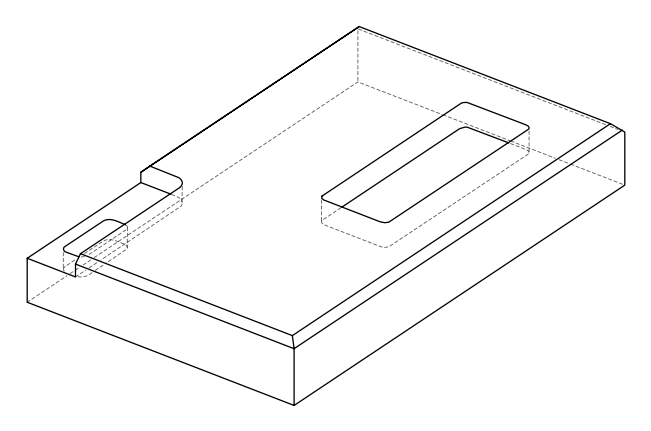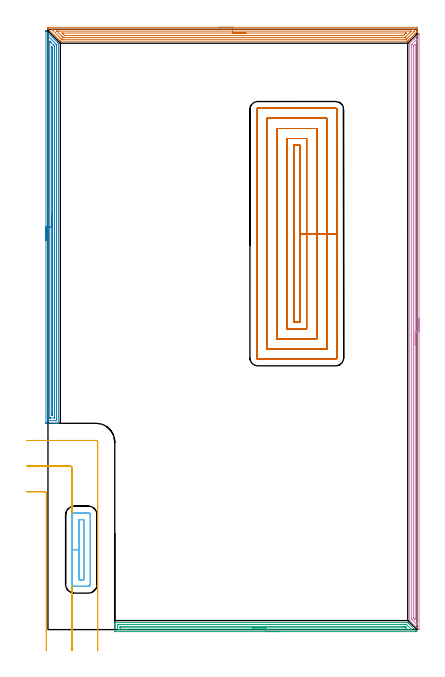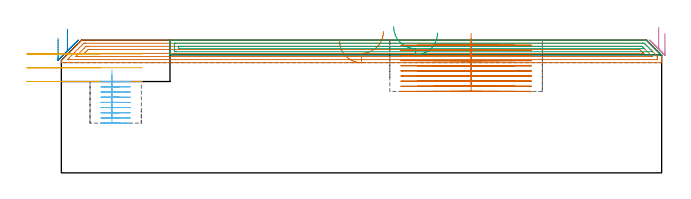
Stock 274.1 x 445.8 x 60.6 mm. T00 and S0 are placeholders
(PLAN: 7 operations, 2 tool changes, 81.6 min)
(1 AREA_MILL | FG_CHAMFER_SURFACE | UGT0205_001 | 8.8 min | 14546 mm3)
(2 AREA_MILL_1 | FG_CHAMFER_SURFACE_1 | UGT0205_001 | 9.37 min | 12311 mm3)
(3 AREA_MILL_2 | FG_CHAMFER_SURFACE_2 | UGT0205_001 | 5.48 min | 5134 mm3)
(4 AREA_MILL_3 | FG_CHAMFER_SURFACE_3 | UGT0205_001 | 10.65 min | 10310 mm3)
(5 MILL_CORNER_NOTCH_RECTANGULAR | CORNER_NOTCH_RECTANGULAR | UGT0201_109 | Follow Part, ap 6.35, ae 75% | 3.32 min | 142509 mm3)
(6 MILL_RECTANGULAR_POCKET | POCKET_RECTANGULAR_STRAIGHT | NXT0201_013 | Follow Part, ap 2.5, ae 75% | 5.01 min | 28025 mm3)
(7 MILL_RECTANGULAR_POCKET_1 | POCKET_RECTANGULAR_STRAIGHT_1 | NXT0201_013 | Follow Part, ap 2.5, ae 75% | 38.98 min | 319044 mm3)
(TOOL UGT0205_001 | Chamfer Mill 20 x 3 x 45 deg. | D20 FL50 Z2)
(TOOL UGT0201_109 | End Mill 25.4 mm | D25.4 FL25 Z2)
(TOOL NXT0201_013 | ENDMILL 10mm | D10 FL30 Z4)
(OP 1 AREA_MILL)
G17 G21 G94 G90
T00 M6
G54
G17 G0 G90 X127.05 Y447.3 S1061 M3
G43 Z70.6 H0
Z60.3
G94 G1 X127.088 Z59.428 F250.
X127.202 Z58.564
X127.391 Z57.712
X127.653 Z56.88
X127.987 Z56.074
X128.39 Z55.3
X128.858 Z54.564
X129.39 Z53.872
X129.979 Z53.229
X130.622 Z52.64
X131.314 Z52.109
X132.05 Z51.64
X132.824 Z51.237
X133.63 Z50.903
X134.462 Z50.641
X135.313 Z50.452
X136.178 Z50.338
X137.05 Z50.3
X273.503
X273.775 Y447.297 Z50.303
X274.097 Y447.291 Z50.306
X274.099 Y447.251 Z50.347
X274.1 Y445.208 Z52.387
Y444.342 Z53.258
Y443.901 Z53.698
X274.098 Y443.898 Z53.702
X273.662 Y443.461 Z54.136
X273.168 Y442.968 Z54.632
X272.788 Y442.587 Z55.01
X272.611 Y442.411 Z55.188
X272.449 Y442.249 Z55.35
X272.351 Y442.15 Z55.448
X272.314 Y442.113 Z55.485
X271.625 Y441.426 Z56.174
X271.477 Y441.276 Z56.321
X271.422 Y441.221 Z56.377
X270.802 Y440.602 Z56.998
X270.604 Y440.402 Z57.194
X269.978 Y439.778 Z57.821
X269.936 Y439.736 Z57.864
X269.73 Y439.529 Z58.067
X269.155 Y438.955 Z58.645
X269.044 Y438.843 Z58.755
X268.857 Y438.655 Z58.941
X268.331 Y438.131 Z59.469
X268.152 Y437.951 Z59.647
X267.984 Y437.781 Z59.813
X267.819 Y437.618 Z59.98
X267.706 Y437.505 Z60.093
X267.546 Y437.344 Z60.251
X267.26 Y437.062 Z60.537
X267.201 Y437.007 Z60.592
X266.368 Y437. Z60.6
X9.515
X9.206 Y436.999 Z60.583
X9.114 Y437.086 Z60.505
X8.887 Y437.313 Z60.287
X8.866 Y437.334 Z60.266
X7.981 Y438.218 Z59.379
X7.852 Y438.348 Z59.251
X0.03 Y446.168 Z51.429
X0.01 Y446.19 Z51.406
X0.001 Y446.418 Z51.177
X0. Y446.674 Z50.925
Y446.956 Z50.643
Y447.238 Z50.361
X0.01 Y447.295 Z50.304
X0.016 Y447.3 Z50.3
X137.05
Y445.886 Z51.714
X271.719 Y445.885 Z51.715
X271.921 Y445.884 Z51.716
X272.057 Y445.88 Z51.72
X272.085 Y445.879 Z51.721
X272.09 Y445.864 Z51.736
X272.094 Y445.84 Z51.76
X272.099 Y445.71 Z51.89
X272.097 Y445.208 Z52.392
X272.094 Y444.842 Z52.758
X272.074 Y444.334 Z53.266
X271.901 Y444.156 Z53.444
X271.719 Y443.97 Z53.63
X266.607 Y438.858 Z58.742
X266.368 Y438.621 Z58.979
X266.16 Y438.422 Z59.178
X265.476 Y438.416 Z59.184
X265.275 Y438.415 Z59.185
X11.099 Y438.414 Z59.186
X10.407 Y438.417 Z59.183
X10.309 Y438.419 Z59.181
X10.253 Y438.421 Z59.179
X10.199 Y438.462 Z59.138
X9.516 Y439.134 Z58.466
X3.442 Y445.208 Z52.392
X3.273 Y445.379 Z52.221
X2.788 Y445.879 Z51.721
X3.273 Y445.884 Z51.716
X3.474 Y445.885 Z51.715
X137.05 Y445.886 Z51.714
Y444.472 Z53.128
X269.184 Y444.471 Z53.129
X269.463 Y444.468 Z53.132
X269.649 Y444.464 Z53.136
X269.749 Y444.459 Z53.141
X269.725 Y444.433 Z53.167
X269.632 Y444.334 Z53.266
X269.342 Y444.042 Z53.558
X269.044 Y443.743 Z53.857
X265.37 Y440.07 Z57.53
X265.262 Y439.966 Z57.634
X265.127 Y439.838 Z57.762
X264.864 Y439.832 Z57.768
X264.723 Y439.829 Z57.771
X259.945 Y439.828 Z57.772
X12.191 Y439.829 Z57.771
X11.435 Y439.833 Z57.767
X11.299 Y439.836 Z57.764
X11.264 Y439.848 Z57.752
X11.221 Y439.886 Z57.714
X11.137 Y439.966 Z57.634
X10.407 Y440.692 Z56.908
X6.766 Y444.334 Z53.266
X6.696 Y444.409 Z53.191
X6.655 Y444.456 Z53.144
X6.65 Y444.467 Z53.133
X6.655 Y444.468 Z53.132
X6.702 Y444.47 Z53.13
X6.84 Y444.471 Z53.129
X7.592 Y444.472 Z53.128
X137.05
Y443.057 Z54.543
X265.476
X265.89 Y443.055 Z54.545
X265.892 Y443.053 Z54.547
X265.893 Y443.052 Z54.548
X265.643 Y442.794 Z54.806
X265.476 Y442.625 Z54.975
X264.564 Y441.713 Z55.887
X264.128 Y441.287 Z56.313
X264.098 Y441.259 Z56.341
X264.051 Y441.25 Z56.35
X263.933 Y441.247 Z56.353
X263.693 Y441.244 Z56.356
X263.281 Y441.243 Z56.357
X262.801
X13.083
X12.67 Y441.244 Z56.356
X12.431 Y441.247 Z56.353
X12.316 Y441.25 Z56.35
X12.191 Y441.365 Z56.235
X11.838 Y441.713 Z55.887
X11.299 Y442.25 Z55.35
X10.962 Y442.587 Z55.013
X10.64 Y442.912 Z54.688
X10.553 Y443.004 Z54.596
X10.51 Y443.05 Z54.55
X10.532 Y443.052 Z54.548
X10.659 Y443.055 Z54.545
X10.82 Y443.057 Z54.543
X137.05
X137.922 Z54.581
X138.786 Z54.695
X139.638 Z54.883
X140.47 Z55.146
X141.276 Z55.48
X142.05 Z55.882
X142.786 Z56.351
X143.478 Z56.882
X144.121 Z57.472
X144.71 Z58.115
X145.241 Z58.807
X145.71 Z59.543
X146.113 Z60.316
X146.447 Z61.122
X146.709 Z61.954
X146.898 Z62.806
X147.012 Z63.671
X147.05 Z64.543
G0 Z70.6
M5
M2
(OP 2 AREA_MILL_1)
G17 G21 G94 G90
T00 M6
G54
G17 G0 G90 X-1.5 Y288.95 S1061 M3
G43 Z70.6 H0
Z61.4
G94 G1 Y288.988 Z60.528 F250.
Y289.102 Z59.664
Y289.291 Z58.812
Y289.553 Z57.98
Y289.887 Z57.174
Y290.29 Z56.4
Y290.758 Z55.664
Y291.289 Z54.972
Y291.879 Z54.329
Y292.522 Z53.74
Y293.214 Z53.208
Y293.95 Z52.74
Y294.724 Z52.337
Y295.53 Z52.003
Y296.362 Z51.741
Y297.213 Z51.552
Y298.078 Z51.438
Y298.95 Z51.4
Y444.574
X-1.495 Y444.68 Z51.403
X-1.494 Y444.682 Z51.404
X-1.479 Y444.68 Z51.419
X-0.048 Y443.248 Z52.852
X7.154 Y436.047 Z60.053
X7.432 Y435.768 Z60.332
X7.702 Y435.488 Z60.598
X7.7 Y435.177 Z60.6
Y153.368
X7.697 Y153.21 Z60.588
X7.648 Y153.207 Z60.54
X7.255 Y153.2 Z60.155
X6.892 Z59.792
X6.22 Z59.115
X4.992 Z57.889
X4.437 Z57.331
X3.823 Z56.718
X-1.189 Z51.709
X-1.492 Y153.21 Z51.406
X-1.499 Y153.512 Z51.399
Y153.526
X-1.5 Y298.95 Z51.4
X-0.086 Z52.814
X-0.085 Y440.578 Z52.815
X-0.084 Y440.645 Z52.816
X-0.079 Y440.777 Z52.821
X-0.074 Y440.814 Z52.826
X-0.058 Y440.801 Z52.842
X-0.019 Y440.766 Z52.881
X0.238 Y440.512 Z53.138
X5.596 Y435.153 Z58.496
X6.22 Y434.519 Z59.12
X6.279 Y434.454 Z59.179
X6.283 Y434.326 Z59.183
X6.285 Y434.26 Z59.185
Y155.469
X6.283 Y155.336 Z59.183
X6.279 Y155.249 Z59.179
X6.276 Y155.208 Z59.176
X6.269 Y155.207 Z59.169
X6.22 Y155.204 Z59.12
X5.728 Y155.2 Z58.628
X0.38 Y155.201 Z53.28
X-0.019 Y155.208 Z52.881
X-0.07 Y155.21 Z52.83
X-0.079 Y155.402 Z52.821
X-0.084 Y155.535 Z52.816
X-0.085 Y155.601 Z52.815
X-0.086 Y155.668 Z52.814
Y298.95
X1.328 Z54.228
X1.329 Y436.047 Z54.229
X1.33 Y436.481 Z54.23
X1.334 Y436.94 Z54.234
X1.335 Y436.952 Z54.235
X1.356 Y436.94 Z54.256
X1.763 Y436.537 Z54.663
X4.437 Y433.863 Z57.337
X4.684 Y433.613 Z57.584
X4.806 Y433.486 Z57.706
X4.864 Y433.424 Z57.764
X4.866 Y433.367 Z57.766
X4.87 Y432.933 Z57.77
X4.871 Y432.474 Z57.771
Y432.039
Y157.845
X4.87 Y157.388 Z57.77
X4.868 Y157.279 Z57.768
X4.865 Y157.227 Z57.765
X4.86 Y157.21 Z57.76
X4.811 Y157.207 Z57.711
X4.623 Y157.201 Z57.523
X1.576 Z54.476
X1.451 Y157.203 Z54.351
X1.352 Y157.21 Z54.252
X1.334 Y157.213 Z54.234
X1.332 Y157.219 Z54.232
X1.33 Y157.243 Z54.23
X1.329 Y157.388 Z54.229
X1.328 Y298.95 Z54.228
X2.743 Z55.643
Y432.823
X2.745 Y432.998 Z55.645
X2.747 Y433.084 Z55.647
X2.748 Y433.09 Z55.648
X2.759 Y433.083 Z55.659
X2.794 Y433.052 Z55.694
X3.367 Y432.474 Z56.267
X3.45 Y432.381 Z56.35
X3.457 Y431.67 Z56.357
Y431.581
Y160.067
X3.455 Y159.351 Z56.355
X3.454 Y159.266 Z56.354
X3.451 Y159.22 Z56.351
X3.414 Y159.21 Z56.314
X3.31 Y159.206 Z56.21
X3.1 Y159.204 Z56.
X2.89 Y159.206 Z55.79
X2.786 Y159.21 Z55.686
X2.749 Y159.22 Z55.649
X2.743 Y160.067 Z55.643
Y298.95
Y299.821 Z55.681
Y300.686 Z55.795
Y301.538 Z55.983
Y302.37 Z56.246
Y303.176 Z56.58
Y303.95 Z56.982
Y304.686 Z57.451
Y305.378 Z57.982
Y306.021 Z58.572
Y306.61 Z59.215
Y307.141 Z59.907
Y307.61 Z60.643
Y308.013 Z61.416
Y308.347 Z62.222
Y308.609 Z63.054
Y308.798 Z63.906
Y308.912 Z64.771
Y308.95 Z65.643
G0 Z70.6
M5
M2
(OP 3 AREA_MILL_2)
G17 G21 G94 G90
T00 M6
G54
G17 G0 G90 X171.75 Y-1.5 S1061 M3
G43 Z70.6 H0
Z63.9
G94 G1 X171.712 Z63.028 F250.
X171.598 Z62.164
X171.409 Z61.312
X171.147 Z60.48
X170.813 Z59.674
X170.41 Z58.9
X169.942 Z58.164
X169.41 Z57.472
X168.821 Z56.829
X168.178 Z56.24
X167.486 Z55.708
X166.75 Z55.24
X165.976 Z54.837
X165.17 Z54.503
X164.338 Z54.241
X163.487 Z54.052
X162.622 Z53.938
X161.75 Z53.9
X50.204
X49.603 Y-1.498 Z53.898
X49.601 Y-1.497 Z53.899
X49.6 Y-1.495 Z53.901
Y1.415 Z56.809
Y2.848 Z58.244
Y4.027 Z59.422
Y4.644 Z60.043
Y4.986 Z60.385
X49.602 Y5.094 Z60.486
X49.61 Y5.197 Z60.588
X49.758 Y5.2 Z60.6
X267.049
X267.195 Y5.197 Z60.589
X267.269 Y5.133 Z60.529
X267.495 Y4.905 Z60.304
X273.463 Y-1.062 Z54.336
X273.6 Y-1.198 Z54.198
X273.742 Y-1.341 Z54.057
X273.892 Y-1.491 Z53.906
X273.896 Y-1.498 Z53.899
Y-1.499
X273.828 Y-1.5 Z53.9
X273.742
X161.75
Y-0.086 Z55.314
X52.634
X51.989 Y-0.085 Z55.315
X51.738 Y-0.082 Z55.318
X51.644 Y-0.079 Z55.321
X51.609 Y-0.073 Z55.327
X51.607 Y-0.054 Z55.346
X51.602 Y0.051 Z55.451
X51.6 Y0.544 Z55.944
Y0.923 Z56.323
Y3.156 Z58.556
X51.601 Y3.535 Z58.935
X51.604 Y3.662 Z59.062
X51.61 Y3.762 Z59.162
X51.615 Y3.78 Z59.18
X51.627 Y3.781 Z59.181
X51.667 Y3.783 Z59.183
X51.989 Y3.785 Z59.185
X52.236 Y3.786 Z59.186
X265.264 Y3.785 Z59.185
X265.513 Y3.784 Z59.184
X266.157 Y3.779 Z59.179
X266.791 Y3.156 Z58.556
X267.049 Y2.9 Z58.3
X269.406 Y0.544 Z55.944
X269.726 Y0.222 Z55.622
X269.996 Y-0.058 Z55.342
X270.015 Y-0.08 Z55.32
X269.987 Y-0.081 Z55.319
X269.901 Y-0.084 Z55.316
X269.726 Y-0.085 Z55.315
X269.479 Y-0.086 Z55.314
X161.75
Y1.328 Z56.728
X53.774 Y1.329 Z56.729
X53.686 Y1.332 Z56.732
X53.629 Y1.335 Z56.735
X53.609 Y1.342 Z56.742
X53.606 Y1.359 Z56.759
X53.602 Y1.415 Z56.815
X53.601 Y1.584 Z56.984
X53.608 Y2.285 Z57.685
X53.61 Y2.364 Z57.764
X53.689 Y2.368 Z57.768
X53.774 Y2.37 Z57.77
X54.578 Y2.371 Z57.771
X264.46
X264.637 Y2.37 Z57.77
X264.989 Y2.364 Z57.764
X265.133 Y2.356 Z57.756
X265.16 Y2.334 Z57.734
X265.214 Y2.285 Z57.685
X265.264 Y2.236 Z57.636
X266.085 Y1.415 Z56.815
X266.157 Y1.341 Z56.741
X266.158 Y1.331 Z56.731
X266.157
X265.353 Y1.329 Z56.729
X265.264 Y1.328 Z56.728
X161.75
X160.878 Z56.767
X160.014 Z56.88
X159.162 Z57.069
X158.33 Z57.332
X157.524 Z57.665
X156.75 Z58.068
X156.014 Z58.537
X155.322 Z59.068
X154.679 Z59.657
X154.09 Z60.301
X153.558 Z60.993
X153.09 Z61.728
X152.687 Z62.502
X152.353 Z63.308
X152.091 Z64.14
X151.902 Z64.992
X151.788 Z65.857
X151.75 Z66.728
G0 Z70.6
M5
M2
(OP 4 AREA_MILL_3)
G17 G21 G94 G90
T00 M6
G54
G17 G0 G90 X275.6 Y231.2 S1061 M3
G43 Z70.6 H0
Z63.7
G94 G1 Y231.162 Z62.828 F250.
Y231.048 Z61.964
Y230.86 Z61.112
Y230.597 Z60.28
Y230.263 Z59.474
Y229.861 Z58.7
Y229.392 Z57.964
Y228.861 Z57.272
Y228.271 Z56.629
Y227.628 Z56.04
Y226.936 Z55.508
Y226.2 Z55.04
Y225.427 Z54.637
Y224.621 Z54.303
Y223.789 Z54.041
Y222.937 Z53.852
Y222.072 Z53.738
Y221.2 Z53.7
Y0.07
X275.597 Y0.001 Z53.697
X275.524 Z53.769
X275.434 Y0.002 Z53.859
X275.399 Y0.01 Z53.894
X275.277 Y0.122 Z54.021
X275.227 Y0.173 Z54.073
X268.82 Y6.58 Z60.478
X268.704 Y6.705 Z60.589
X268.7 Y6.865 Z60.6
Y434.641
X268.707 Y435.501 Z60.593
X268.736 Y435.534 Z60.563
X269.082 Y435.883 Z60.215
X271.274 Y438.076 Z58.022
X271.413 Y438.214 Z57.885
X271.57 Y438.371 Z57.728
X271.712 Y438.514 Z57.584
X271.859 Y438.66 Z57.439
X272. Y438.801 Z57.298
X272.15 Y438.952 Z57.145
X272.638 Y439.439 Z56.661
X272.901 Y439.702 Z56.397
X273.027 Y439.828 Z56.27
X273.374 Y440.174 Z55.926
X273.566 Y440.366 Z55.733
X273.794 Y440.595 Z55.504
X273.903 Y440.705 Z55.393
X274.341 Y441.142 Z54.958
X274.78 Y441.581 Z54.517
X274.986 Y441.786 Z54.314
X275.035 Y441.835 Z54.265
X275.515 Y442.315 Z53.784
X275.582 Y442.381 Z53.716
X275.594 Y442.384 Z53.704
X275.599 Y442.381 Z53.699
X275.6 Y221.2 Z53.7
X274.186 Z55.114
Y4.186
X274.185 Y3.906 Z55.115
X274.183 Y3.766 Z55.117
X274.18 Y3.698 Z55.12
X274.178 Y3.683 Z55.122
X274.156 Y3.704 Z55.144
X273.664 Y4.186 Z55.636
X270.985 Y6.865 Z58.315
X270.835 Y7.019 Z58.465
X270.121 Y7.758 Z59.179
X270.115 Y8.492 Z59.185
Y8.652
X270.114 Y432.855 Z59.186
X270.116 Y433.589 Z59.184
X270.117 Y433.748 Z59.183
X270.129 Y434.468 Z59.171
X270.295 Y434.641 Z59.005
X270.566 Y434.916 Z58.734
X270.835 Y435.186 Z58.465
X273.465 Y437.815 Z55.835
X273.863 Y438.214 Z55.437
X273.963 Y438.311 Z55.337
X274.108 Y438.451 Z55.192
X274.171 Y438.51 Z55.129
X274.179 Y438.379 Z55.121
X274.183 Y438.214 Z55.117
X274.185 Y438.039 Z55.115
X274.186 Y221.2 Z55.114
X272.772 Z56.528
X272.771 Y8.465 Z56.529
X272.766 Y7.758 Z56.534
X272.764 Y7.579 Z56.536
X272.588 Y7.72 Z56.712
X272.543 Y7.758 Z56.757
X271.712 Y8.589 Z57.588
X271.651 Y8.652 Z57.649
X271.59 Y8.723 Z57.71
X271.535 Y8.796 Z57.765
X271.533 Y8.833 Z57.767
X271.529 Y9.545 Z57.771
Y9.731
Y433.041
X271.532 Y433.229 Z57.768
X271.535 Y433.353 Z57.765
X271.541 Y433.43 Z57.759
X271.566 Y433.458 Z57.734
X271.712 Y433.611 Z57.588
X272.664 Y434.564 Z56.636
X272.742 Y434.641 Z56.558
X272.755 Y434.648 Z56.545
X272.765 Y434.651 Z56.535
X272.766 Y434.641 Z56.534
X272.77 Y434.519 Z56.53
X272.771 Y434.455 Z56.529
X272.772 Y221.2 Z56.528
Y220.329 Z56.567
Y219.464 Z56.68
Y218.612 Z56.869
Y217.78 Z57.132
Y216.974 Z57.465
Y216.2 Z57.868
Y215.465 Z58.337
Y214.772 Z58.868
Y214.129 Z59.457
Y213.54 Z60.101
Y213.009 Z60.793
Y212.54 Z61.528
Y212.137 Z62.302
Y211.803 Z63.108
Y211.541 Z63.94
Y211.352 Z64.792
Y211.238 Z65.657
Y211.2 Z66.528
G0 Z70.6
M5
M2
(OP 5 MILL_CORNER_NOTCH_RECTANGULAR)
G17 G21 G94 G90
T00 M6
G54
G17 G0 G90 X-1.2 Y-15.643 S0 M3
G43 Z70.6 H0
Z54.3
G94 G1 Y-12.643 F250.
Y101.136 F500.
G3 X-2.464 Y102.4 R1.27
G1 X-12.7
X-15.7 F250.
G0 Z70.6
X17.85 Y-15.7
Z54.3
G1 Y-12.7
Y120.186 F500.
G3 X16.586 Y121.45 R1.27
G1 X-12.7
X-15.7 F250.
G0 Z70.6
X36.9 Y-15.7
Z54.3
G1 Y-12.7
Y139.236 F500.
G3 X35.636 Y140.5 R1.27
G1 X-12.7
X-15.7 F250.
G0 Z70.6
X-1.2 Y-15.643
Z48.
G1 Y-12.643
Y101.136 F500.
G3 X-2.464 Y102.4 R1.27
G1 X-12.7
X-15.7 F250.
G0 Z70.6
X17.85 Y-15.7
Z48.
G1 Y-12.7
Y120.186 F500.
G3 X16.586 Y121.45 R1.27
G1 X-12.7
X-15.7 F250.
G0 Z70.6
X36.9 Y-15.7
Z48.
G1 Y-12.7
Y139.236 F500.
G3 X35.636 Y140.5 R1.27
G1 X-12.7
X-15.7 F250.
G0 Z70.6
X-1.2 Y-15.643
Z41.7
G1 Y-12.643
Y101.136 F500.
G3 X-2.464 Y102.4 R1.27
G1 X-12.7
X-15.7 F250.
G0 Z70.6
X17.85 Y-15.7
Z41.7
G1 Y-12.7
Y120.186 F500.
G3 X16.586 Y121.45 R1.27
G1 X-12.7
X-15.7 F250.
G0 Z70.6
X36.9 Y-15.7
Z41.7
G1 Y-12.7
Y139.236 F500.
G3 X35.636 Y140.5 R1.27
G1 X-12.7
X-15.7 F250.
G0 Z70.6
M5
M2
(OP 6 MILL_RECTANGULAR_POCKET)
G17 G21 G94 G90
T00 M6
G54
G17 G0 G90 X23.1 Y79.436 S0 M3
G43 Z70.6 H0
Z47.019
G94 G1 Y59.4 Z41.65 F250.
Y37.1 F500.
X26.5
Y81.7
X23.1
Y59.4
X18.1
Y33.7
G3 X19.7 Y32.1 R1.6
G1 X29.9
G3 X31.5 Y33.7 R1.6
G1 Y85.1
G3 X29.9 Y86.7 R1.6
G1 X19.7
G3 X18.1 Y85.1 R1.6
G1 Y59.4
Y58.4
G0 X23.1 Y79.436 Z44.65
G1 Y59.4 Z39.281 F250.
Y37.1 F500.
X26.5
Y81.7
X23.1
Y59.4
X18.1
Y33.7
G3 X19.7 Y32.1 R1.6
G1 X29.9
G3 X31.5 Y33.7 R1.6
G1 Y85.1
G3 X29.9 Y86.7 R1.6
G1 X19.7
G3 X18.1 Y85.1 R1.6
G1 Y59.4
Y58.4
G0 X23.1 Y79.436 Z42.281
G1 Y59.4 Z36.912 F250.
Y37.1 F500.
X26.5
Y81.7
X23.1
Y59.4
X18.1
Y33.7
G3 X19.7 Y32.1 R1.6
G1 X29.9
G3 X31.5 Y33.7 R1.6
G1 Y85.1
G3 X29.9 Y86.7 R1.6
G1 X19.7
G3 X18.1 Y85.1 R1.6
G1 Y59.4
Y58.4
G0 X23.1 Y79.436 Z39.912
G1 Y59.4 Z34.544 F250.
Y37.1 F500.
X26.5
Y81.7
X23.1
Y59.4
X18.1
Y33.7
G3 X19.7 Y32.1 R1.6
G1 X29.9
G3 X31.5 Y33.7 R1.6
G1 Y85.1
G3 X29.9 Y86.7 R1.6
G1 X19.7
G3 X18.1 Y85.1 R1.6
G1 Y59.4
Y58.4
G0 X23.1 Y79.436 Z37.544
G1 Y59.4 Z32.175 F250.
Y37.1 F500.
X26.5
Y81.7
X23.1
Y59.4
X18.1
Y33.7
G3 X19.7 Y32.1 R1.6
G1 X29.9
G3 X31.5 Y33.7 R1.6
G1 Y85.1
G3 X29.9 Y86.7 R1.6
G1 X19.7
G3 X18.1 Y85.1 R1.6
G1 Y59.4
Y58.4
G0 X23.1 Y79.436 Z35.175
G1 Y59.4 Z29.806 F250.
Y37.1 F500.
X26.5
Y81.7
X23.1
Y59.4
X18.1
Y33.7
G3 X19.7 Y32.1 R1.6
G1 X29.9
G3 X31.5 Y33.7 R1.6
G1 Y85.1
G3 X29.9 Y86.7 R1.6
G1 X19.7
G3 X18.1 Y85.1 R1.6
G1 Y59.4
Y58.4
G0 X23.1 Y79.436 Z32.806
G1 Y59.4 Z27.437 F250.
Y37.1 F500.
X26.5
Y81.7
X23.1
Y59.4
X18.1
Y33.7
G3 X19.7 Y32.1 R1.6
G1 X29.9
G3 X31.5 Y33.7 R1.6
G1 Y85.1
G3 X29.9 Y86.7 R1.6
G1 X19.7
G3 X18.1 Y85.1 R1.6
G1 Y59.4
Y58.4
G0 X23.1 Y79.436 Z30.437
G1 Y59.4 Z25.069 F250.
Y37.1 F500.
X26.5
Y81.7
X23.1
Y59.4
X18.1
Y33.7
G3 X19.7 Y32.1 R1.6
G1 X29.9
G3 X31.5 Y33.7 R1.6
G1 Y85.1
G3 X29.9 Y86.7 R1.6
G1 X19.7
G3 X18.1 Y85.1 R1.6
G1 Y59.4
Y58.4
G0 X23.1 Y79.436 Z28.069
G1 Y59.4 Z22.7 F250.
Y37.1 F500.
X26.5
Y81.7
X23.1
Y59.4
X18.1
Y33.7
G3 X19.7 Y32.1 R1.6
G1 X29.9
G3 X31.5 Y33.7 R1.6
G1 Y85.1
G3 X29.9 Y86.7 R1.6
G1 X19.7
G3 X18.1 Y85.1 R1.6
G1 Y59.4
Y58.4
G0 Z70.6
M5
M2
(OP 7 MILL_RECTANGULAR_POCKET_1)
G17 G21 G94 G90
T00 M6
G54
G17 G0 G90 X187.1 Y274.121 S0 M3
G43 Z70.6 H0
Z63.6
G94 G1 Y294.05 Z58.26 F250.
Y359.7 F500.
X182.5
Y228.4
X187.1
Y294.05
X192.1
Y364.7
X177.5
Y223.4
X192.1
Y294.05
X199.6
Y372.2
X170.
Y215.9
X199.6
Y294.05
X207.1
Y379.7
X162.5
Y208.4
X207.1
Y294.05
X214.6
Y386.3
G3 X213.7 Y387.2 R0.9
G1 X155.9
G3 X155. Y386.3 R0.9
G1 Y201.8
G3 X155.9 Y200.9 R0.9
G1 X213.7
G3 X214.6 Y201.8 R0.9
G1 Y294.05
Y295.05
G0 X187.1 Y274.121 Z61.26
G1 Y294.05 Z55.92 F250.
Y359.7 F500.
X182.5
Y228.4
X187.1
Y294.05
X192.1
Y364.7
X177.5
Y223.4
X192.1
Y294.05
X199.6
Y372.2
X170.
Y215.9
X199.6
Y294.05
X207.1
Y379.7
X162.5
Y208.4
X207.1
Y294.05
X214.6
Y386.3
G3 X213.7 Y387.2 R0.9
G1 X155.9
G3 X155. Y386.3 R0.9
G1 Y201.8
G3 X155.9 Y200.9 R0.9
G1 X213.7
G3 X214.6 Y201.8 R0.9
G1 Y294.05
Y295.05
G0 X187.1 Y274.121 Z58.92
G1 Y294.05 Z53.58 F250.
Y359.7 F500.
X182.5
Y228.4
X187.1
Y294.05
X192.1
Y364.7
X177.5
Y223.4
X192.1
Y294.05
X199.6
Y372.2
X170.
Y215.9
X199.6
Y294.05
X207.1
Y379.7
X162.5
Y208.4
X207.1
Y294.05
X214.6
Y386.3
G3 X213.7 Y387.2 R0.9
G1 X155.9
G3 X155. Y386.3 R0.9
G1 Y201.8
G3 X155.9 Y200.9 R0.9
G1 X213.7
G3 X214.6 Y201.8 R0.9
G1 Y294.05
Y295.05
G0 X187.1 Y274.121 Z56.58
G1 Y294.05 Z51.24 F250.
Y359.7 F500.
X182.5
Y228.4
X187.1
Y294.05
X192.1
Y364.7
X177.5
Y223.4
X192.1
Y294.05
X199.6
Y372.2
X170.
Y215.9
X199.6
Y294.05
X207.1
Y379.7
X162.5
Y208.4
X207.1
Y294.05
X214.6
Y386.3
G3 X213.7 Y387.2 R0.9
G1 X155.9
G3 X155. Y386.3 R0.9
G1 Y201.8
G3 X155.9 Y200.9 R0.9
G1 X213.7
G3 X214.6 Y201.8 R0.9
G1 Y294.05
Y295.05
G0 X187.1 Y274.121 Z54.24
G1 Y294.05 Z48.9 F250.
Y359.7 F500.
X182.5
Y228.4
X187.1
Y294.05
X192.1
Y364.7
X177.5
Y223.4
X192.1
Y294.05
X199.6
Y372.2
X170.
Y215.9
X199.6
Y294.05
X207.1
Y379.7
X162.5
Y208.4
X207.1
Y294.05
X214.6
Y386.3
G3 X213.7 Y387.2 R0.9
G1 X155.9
G3 X155. Y386.3 R0.9
G1 Y201.8
G3 X155.9 Y200.9 R0.9
G1 X213.7
G3 X214.6 Y201.8 R0.9
G1 Y294.05
Y295.05
G0 X187.1 Y274.121 Z51.9
G1 Y294.05 Z46.56 F250.
Y359.7 F500.
X182.5
Y228.4
X187.1
Y294.05
X192.1
Y364.7
X177.5
Y223.4
X192.1
Y294.05
X199.6
Y372.2
X170.
Y215.9
X199.6
Y294.05
X207.1
Y379.7
X162.5
Y208.4
X207.1
Y294.05
X214.6
Y386.3
G3 X213.7 Y387.2 R0.9
G1 X155.9
G3 X155. Y386.3 R0.9
G1 Y201.8
G3 X155.9 Y200.9 R0.9
G1 X213.7
G3 X214.6 Y201.8 R0.9
G1 Y294.05
Y295.05
G0 X187.1 Y274.121 Z49.56
G1 Y294.05 Z44.22 F250.
Y359.7 F500.
X182.5
Y228.4
X187.1
Y294.05
X192.1
Y364.7
X177.5
Y223.4
X192.1
Y294.05
X199.6
Y372.2
X170.
Y215.9
X199.6
Y294.05
X207.1
Y379.7
X162.5
Y208.4
X207.1
Y294.05
X214.6
Y386.3
G3 X213.7 Y387.2 R0.9
G1 X155.9
G3 X155. Y386.3 R0.9
G1 Y201.8
G3 X155.9 Y200.9 R0.9
G1 X213.7
G3 X214.6 Y201.8 R0.9
G1 Y294.05
Y295.05
G0 X187.1 Y274.121 Z47.22
G1 Y294.05 Z41.88 F250.
Y359.7 F500.
X182.5
Y228.4
X187.1
Y294.05
X192.1
Y364.7
X177.5
Y223.4
X192.1
Y294.05
X199.6
Y372.2
X170.
Y215.9
X199.6
Y294.05
X207.1
Y379.7
X162.5
Y208.4
X207.1
Y294.05
X214.6
Y386.3
G3 X213.7 Y387.2 R0.9
G1 X155.9
G3 X155. Y386.3 R0.9
G1 Y201.8
G3 X155.9 Y200.9 R0.9
G1 X213.7
G3 X214.6 Y201.8 R0.9
G1 Y294.05
Y295.05
G0 X187.1 Y274.121 Z44.88
G1 Y294.05 Z39.54 F250.
Y359.7 F500.
X182.5
Y228.4
X187.1
Y294.05
X192.1
Y364.7
X177.5
Y223.4
X192.1
Y294.05
X199.6
Y372.2
X170.
Y215.9
X199.6
Y294.05
X207.1
Y379.7
X162.5
Y208.4
X207.1
Y294.05
X214.6
Y386.3
G3 X213.7 Y387.2 R0.9
G1 X155.9
G3 X155. Y386.3 R0.9
G1 Y201.8
G3 X155.9 Y200.9 R0.9
G1 X213.7
G3 X214.6 Y201.8 R0.9
G1 Y294.05
Y295.05
G0 X187.1 Y274.121 Z42.54
G1 Y294.05 Z37.2 F250.
Y359.7 F500.
X182.5
Y228.4
X187.1
Y294.05
X192.1
Y364.7
X177.5
Y223.4
X192.1
Y294.05
X199.6
Y372.2
X170.
Y215.9
X199.6
Y294.05
X207.1
Y379.7
X162.5
Y208.4
X207.1
Y294.05
X214.6
Y386.3
G3 X213.7 Y387.2 R0.9
G1 X155.9
G3 X155. Y386.3 R0.9
G1 Y201.8
G3 X155.9 Y200.9 R0.9
G1 X213.7
G3 X214.6 Y201.8 R0.9
G1 Y294.05
Y295.05
G0 Z70.6
M5
M2
